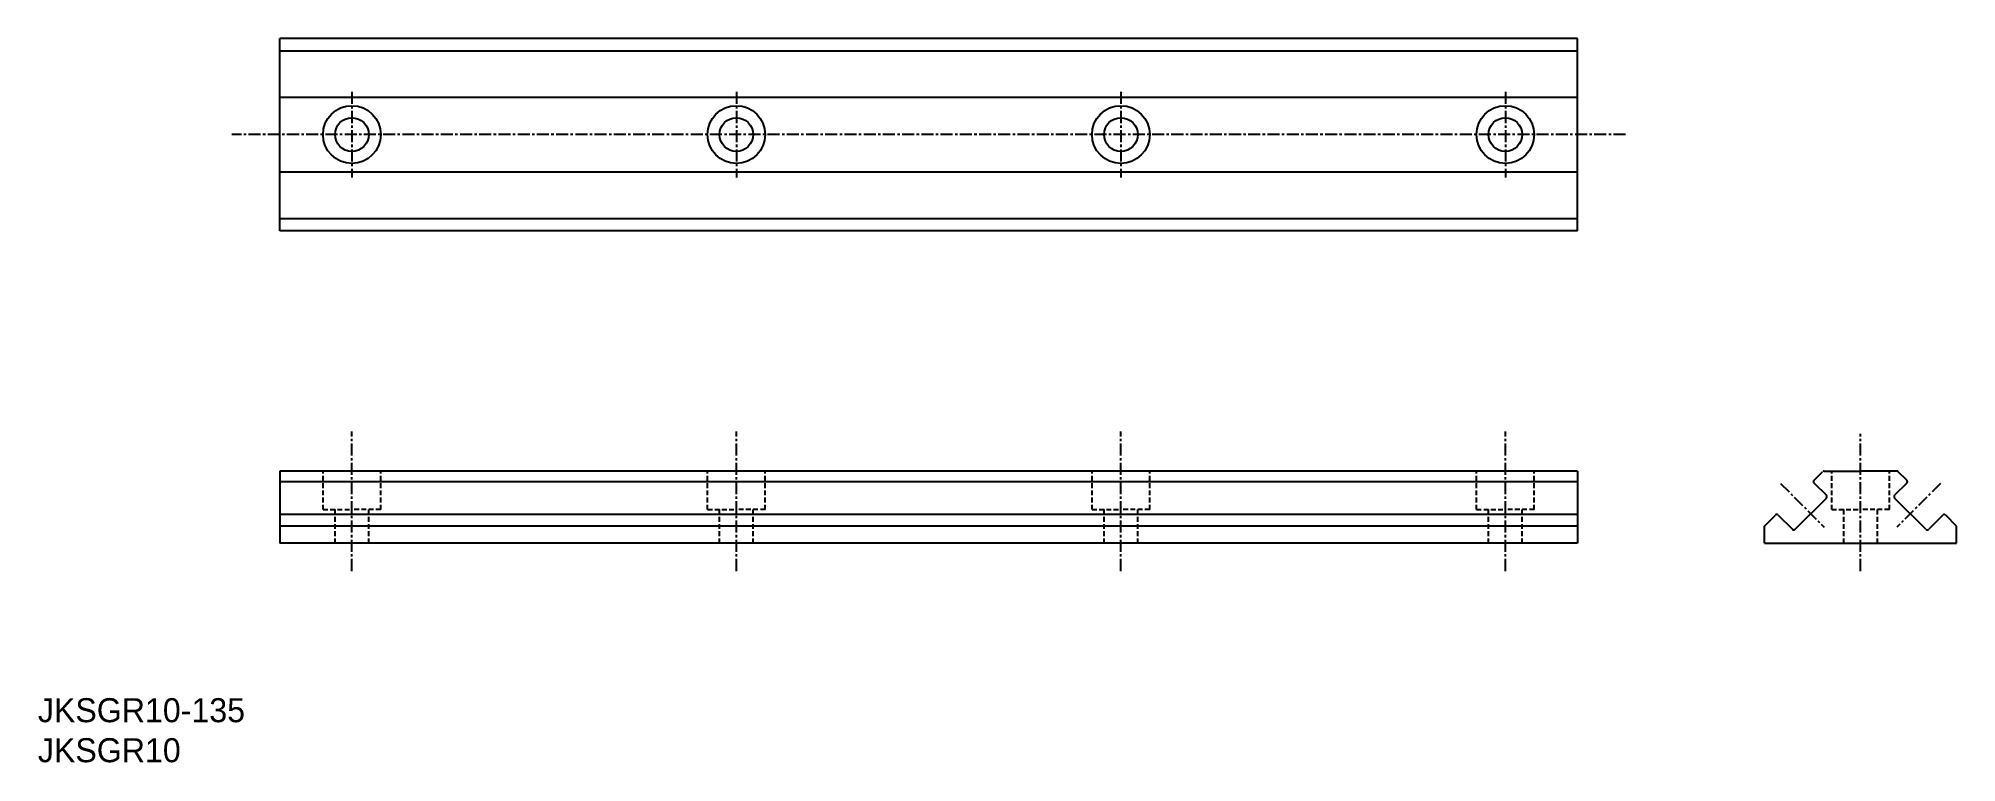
# Model space of a CAD drawing. Extents: x 15 to 215, y 51 to 126.
import ezdxf

# ---------------------------------------------------------------- set-up
doc = ezdxf.new("R2010")
doc.units = 0
doc.linetypes.add('CENTER', pattern=[2, 1.25, -0.25, 0.25, -0.25])
doc.linetypes.add('DASHED', pattern=[0.75, 0.5, -0.25])
doc.layers.get('0').update_dxf_attribs({"linetype": 'CONTINUOUS'})
doc.layers.add('CENTER', color=1, linetype='CENTER')

msp = doc.modelspace()

# ---------------------------------------------------------------- linework, layer by layer
at = {"color": 7, "linetype": 'CONTINUOUS'}
for p, q in [((175.21, 126.47), (40.21, 126.47)), ((40.21, 106.47), (40.21, 126.47)), ((175.21, 106.47), (175.21, 126.47)), ((40.21, 125.18), (175.21, 125.18)), ((40.21, 120.34), (175.21, 120.34)), ((40.21, 112.59), (175.21, 112.59)), ((40.21, 107.75), (175.21, 107.75)), ((175.21, 106.47), (40.21, 106.47)), ((40.21, 81.47), (40.21, 73.97)), ((92.71, 81.47), (40.21, 81.47)), ((92.71, 81.47), (40.21, 81.47)), ((92.71, 81.47), (40.21, 81.47)), ((175.21, 81.47), (40.21, 81.47)), ((92.71, 80.38), (40.21, 80.38)), ((175.21, 80.38), (40.21, 80.38)), ((175.21, 81.47), (175.21, 73.97)), ((199.83, 80.52), (200.72, 81.41)), ((199.83, 80.23), (201.11, 78.96)), ((200.87, 81.47), (204.66, 81.47)), ((208.45, 81.47), (204.66, 81.47)), ((209.49, 80.23), (208.21, 78.96)), ((209.49, 80.52), (208.59, 81.41)), ((197.85, 75.43), (201.11, 78.68)), ((211.47, 75.43), (208.21, 78.68)), ((175.21, 76.97), (40.21, 76.97)), ((194.66, 75.77), (195.8, 76.91)), ((196.08, 76.91), (197.57, 75.43)), ((213.23, 76.91), (211.75, 75.43)), ((214.66, 75.77), (213.52, 76.91)), ((175.21, 75.77), (40.21, 75.77)), ((175.21, 73.97), (40.21, 73.97)), ((194.66, 73.97), (194.66, 75.77)), ((194.66, 73.97), (204.66, 73.97)), ((204.66, 73.97), (214.66, 73.97)), ((214.66, 73.97), (214.66, 75.77))]:
    msp.add_line(p, q, dxfattribs=at)
at = {"color": 3, "linetype": 'DASHED'}
for p, q in [((44.71, 77.47), (44.71, 81.47)), ((50.71, 77.47), (50.71, 81.47)), ((84.71, 77.47), (84.71, 81.47)), ((90.71, 77.47), (90.71, 81.47)), ((124.71, 77.47), (124.71, 81.47)), ((130.71, 77.47), (130.71, 81.47)), ((164.71, 77.47), (164.71, 81.47)), ((170.71, 77.47), (170.71, 81.47)), ((201.66, 77.47), (201.66, 81.47)), ((207.66, 77.47), (207.66, 81.47)), ((44.71, 77.47), (47.71, 77.47)), ((45.96, 73.97), (45.96, 77.47)), ((50.71, 77.47), (47.71, 77.47)), ((49.46, 73.97), (49.46, 77.47)), ((84.71, 77.47), (87.71, 77.47)), ((85.96, 73.97), (85.96, 77.47)), ((90.71, 77.47), (87.71, 77.47)), ((89.46, 73.97), (89.46, 77.47)), ((124.71, 77.47), (127.71, 77.47)), ((125.96, 73.97), (125.96, 77.47)), ((130.71, 77.47), (127.71, 77.47)), ((129.46, 73.97), (129.46, 77.47)), ((164.71, 77.47), (167.71, 77.47)), ((165.96, 73.97), (165.96, 77.47)), ((170.71, 77.47), (167.71, 77.47)), ((169.46, 73.97), (169.46, 77.47)), ((201.66, 77.47), (204.66, 77.47)), ((202.91, 73.97), (202.91, 77.47)), ((207.66, 77.47), (204.66, 77.47)), ((206.41, 73.97), (206.41, 77.47))]:
    msp.add_line(p, q, dxfattribs=at)
at = {"color": 7, "linetype": 'CONTINUOUS'}
for centre, radius in [((47.71, 116.47), 3), ((47.71, 116.47), 1.75), ((87.71, 116.47), 3), ((87.71, 116.47), 1.75), ((127.71, 116.47), 3), ((127.71, 116.47), 1.75), ((167.71, 116.47), 3), ((167.71, 116.47), 1.75)]:
    msp.add_circle(centre, radius, dxfattribs=at)
for centre, start, end in [((199.97, 80.38), 135, 225), ((200.87, 81.27), 90, 135), ((208.45, 81.27), 45, 90), ((209.34, 80.38), 315, 45), ((200.96, 78.82), 315, 45), ((208.35, 78.82), 135, 225), ((195.94, 76.77), 45, 135), ((213.37, 76.77), 45, 135), ((197.71, 75.57), 225, 315), ((211.61, 75.57), 225, 315)]:
    msp.add_arc(centre, 0.2, start, end, dxfattribs=at)
at = {"layer": 'CENTER', "color": 1, "linetype": 'CENTER'}
for p, q in [((47.7, 120.92), (47.7, 112.02)), ((87.71, 120.92), (87.71, 112.02)), ((127.71, 120.92), (127.71, 112.02)), ((167.71, 120.92), (167.71, 112.02)), ((180.21, 116.47), (35.21, 116.47)), ((47.71, 71.09), (47.71, 85.6)), ((87.71, 71.09), (87.71, 85.6)), ((127.71, 71.09), (127.71, 85.6)), ((167.71, 71.09), (167.71, 85.6)), ((204.66, 71.09), (204.66, 85.37)), ((196.34, 80.19), (200.89, 75.64)), ((212.98, 80.19), (208.43, 75.64))]:
    msp.add_line(p, q, dxfattribs=at)

# ---------------------------------------------------------------- texts
at = {"color": 7, "linetype": 'CONTINUOUS'}
for s, p in [('JKSGR10-135', (15.04, 55.37)), ('JKSGR10', (15.04, 51.21))]:
    msp.add_text(s, height=2.5, dxfattribs=at).set_placement(p)

doc.saveas('drawing.dxf')
